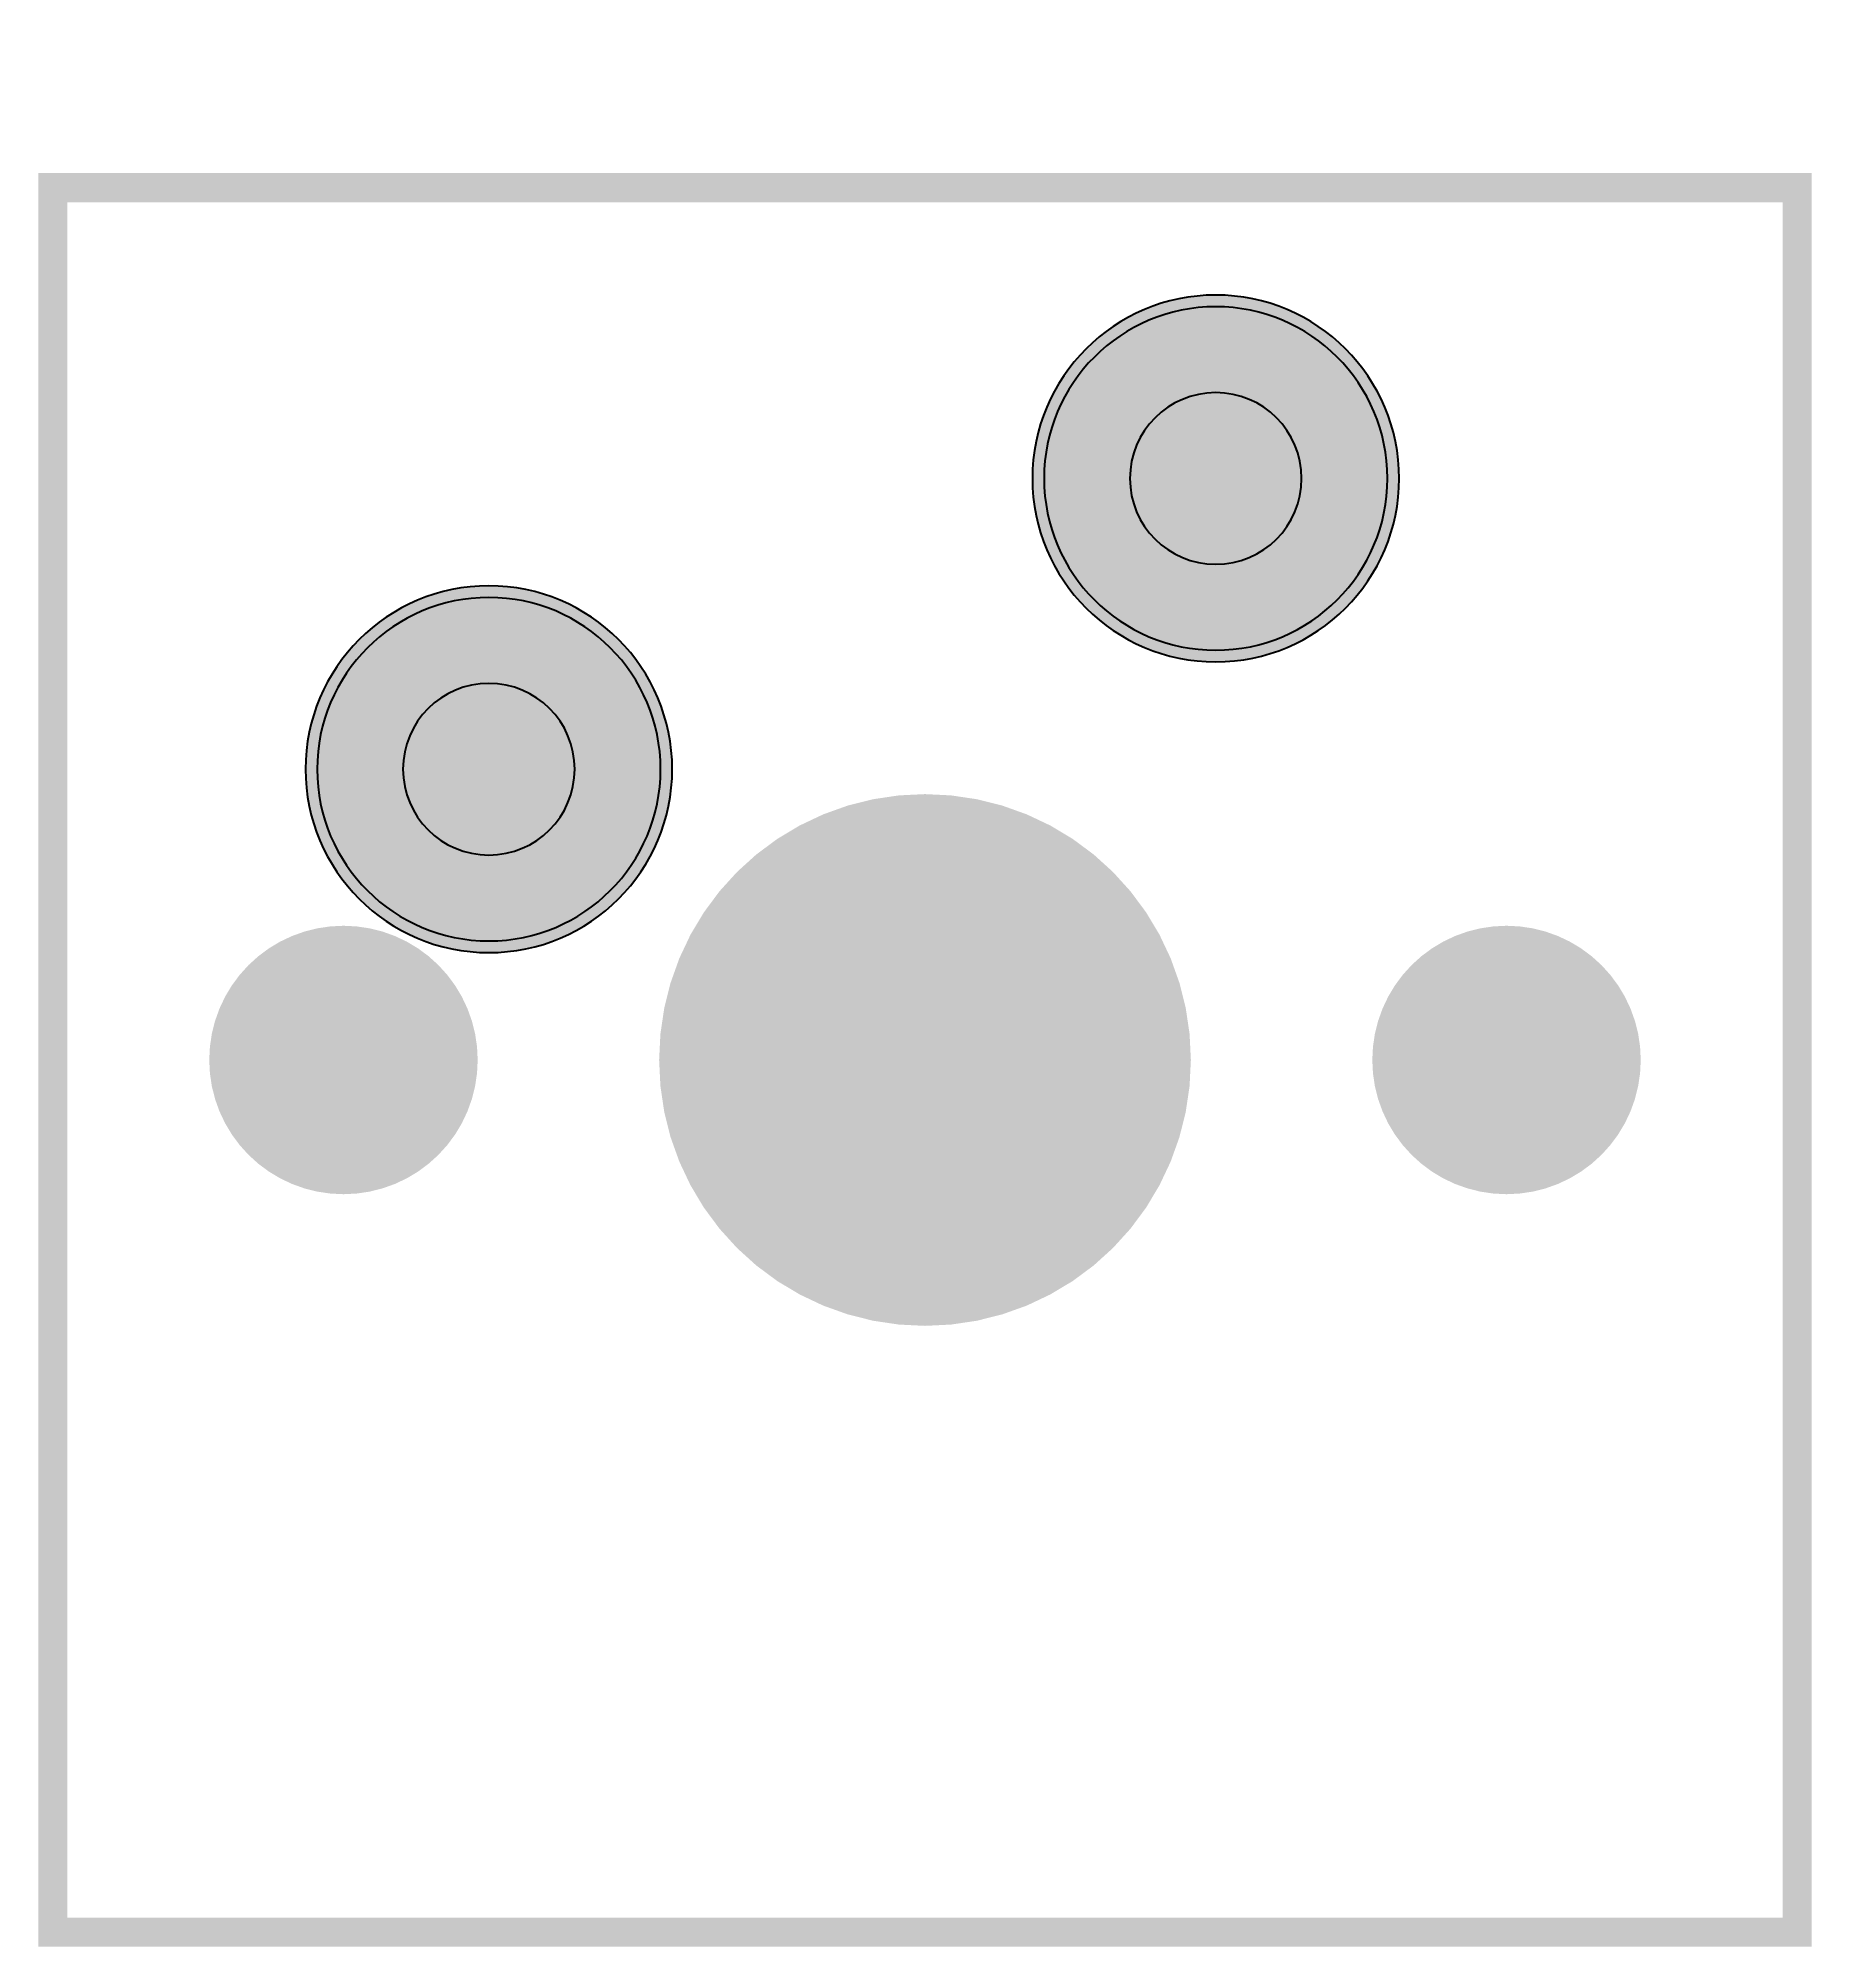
# Model space of a CAD drawing. Header units: millimetres. Extents: x 0 to 15.5, y -15.5 to 1.2.
import ezdxf

# ---------------------------------------------------------------- set-up
doc = ezdxf.new("R2010")
doc.units = ezdxf.units.MM
doc.header["$MEASUREMENT"] = 0
for name, color, linetype, true_color in [('Bottom-Layer', 7, 'Continuous', 0x0000ff), ('Bottom-Paste-Mask-Layer', 7, 'Continuous', 0x800000), ('Bottom-Solder-Mask-Layer', 7, 'Continuous', 0xaa00ff), ('Hole-Layer', 7, 'Continuous', 0x222222), ('Multi-Layer', 7, 'Continuous', 0xc0c0c0), ('Top-Layer', 7, 'Continuous', 0xff0000), ('Top-Paste-Mask-Layer', 7, 'Continuous', 0x808080), ('Top-Silkscreen-Layer', 7, 'Continuous', 0xffcc00), ('Top-Solder-Mask-Layer', 7, 'Continuous', 0x800080)]:
    doc.layers.add(name, color=color, linetype=linetype, true_color=true_color)

msp = doc.modelspace()

# ---------------------------------------------------------------- hatches: boundary and pattern name
at = {"layer": 'Bottom-Layer'}
for points in [[(8.787, -2.667, 1), (11.787, -2.667, 1)], [(2.437, -5.207, 1), (5.437, -5.207, 1)]]:
    msp.add_hatch(color=256, dxfattribs=at).paths.add_polyline_path(points)
at = {"layer": 'Bottom-Paste-Mask-Layer'}
for points in [[(8.787, -2.667, 1), (11.787, -2.667, 1)], [(2.437, -5.207, 1), (5.437, -5.207, 1)]]:
    msp.add_hatch(color=256, dxfattribs=at).paths.add_polyline_path(points)
at = {"layer": 'Bottom-Solder-Mask-Layer'}
for points in [[(8.685, -2.667, 1), (11.889, -2.667, 1)], [(2.335, -5.207, 1), (5.539, -5.207, 1)]]:
    msp.add_hatch(color=256, dxfattribs=at).paths.add_polyline_path(points)
at = {"layer": 'Hole-Layer'}
for points in [[(9.537, -2.667, 1), (11.037, -2.667, 1)], [(3.187, -5.207, 1), (4.687, -5.207, 1)]]:
    msp.add_hatch(color=256, dxfattribs=at).paths.add_polyline_path(points)
at = {"layer": 'Multi-Layer'}
for points in [[(8.787, -2.667, 1), (11.787, -2.667, 1)], [(8.787, -2.667, 1), (11.787, -2.667, 1)], [(8.787, -2.667, 1), (11.787, -2.667, 1)], [(2.437, -5.207, 1), (5.437, -5.207, 1)], [(2.437, -5.207, 1), (5.437, -5.207, 1)], [(2.437, -5.207, 1), (5.437, -5.207, 1)], [(5.747, -7.747, 1), (9.747, -7.747, 1)], [(5.747, -7.747, 1), (9.747, -7.747, 1)], [(1.817, -7.747, 1), (3.517, -7.747, 1)], [(1.817, -7.747, 1), (3.517, -7.747, 1)], [(11.977, -7.747, 1), (13.677, -7.747, 1)], [(11.977, -7.747, 1), (13.677, -7.747, 1)]]:
    msp.add_hatch(color=256, dxfattribs=at).paths.add_polyline_path(points)
at = {"layer": 'Top-Layer'}
for points in [[(8.787, -2.667, 1), (11.787, -2.667, 1)], [(2.437, -5.207, 1), (5.437, -5.207, 1)]]:
    msp.add_hatch(color=256, dxfattribs=at).paths.add_polyline_path(points)
at = {"layer": 'Top-Paste-Mask-Layer'}
for points in [[(8.787, -2.667, 1), (11.787, -2.667, 1)], [(2.437, -5.207, 1), (5.437, -5.207, 1)]]:
    msp.add_hatch(color=256, dxfattribs=at).paths.add_polyline_path(points)
at = {"layer": 'Top-Solder-Mask-Layer'}
for points in [[(8.685, -2.667, 1), (11.889, -2.667, 1)], [(2.335, -5.207, 1), (5.539, -5.207, 1)]]:
    msp.add_hatch(color=256, dxfattribs=at).paths.add_polyline_path(points)

# ---------------------------------------------------------------- linework, layer by layer
at = {"layer": 'Bottom-Layer'}
for points in [[(8.787, -2.667, 1), (11.787, -2.667, 1)], [(2.437, -5.207, 1), (5.437, -5.207, 1)]]:
    msp.add_lwpolyline(points, format="xyb", close=True, dxfattribs=at)
at = {"layer": 'Bottom-Paste-Mask-Layer'}
for points in [[(8.787, -2.667, 1), (11.787, -2.667, 1)], [(2.437, -5.207, 1), (5.437, -5.207, 1)]]:
    msp.add_lwpolyline(points, format="xyb", close=True, dxfattribs=at)
at = {"layer": 'Bottom-Solder-Mask-Layer'}
for points in [[(8.685, -2.667, 1), (11.889, -2.667, 1)], [(2.335, -5.207, 1), (5.539, -5.207, 1)]]:
    msp.add_lwpolyline(points, format="xyb", close=True, dxfattribs=at)
at = {"layer": 'Hole-Layer'}
msp.add_lwpolyline([(9.537, -2.667, 1), (11.037, -2.667), (11.037, -2.667, 1), (9.537, -2.667)], format="xyb", dxfattribs=at)
msp.add_lwpolyline([(3.187, -5.207, 1), (4.687, -5.207, 1)], format="xyb", close=True, dxfattribs=at)
at = {"layer": 'Multi-Layer'}
for points in [[(8.787, -2.667, 1), (11.787, -2.667, 1)], [(8.787, -2.667, 1), (11.787, -2.667, 1)], [(8.787, -2.667, 1), (11.787, -2.667, 1)], [(2.437, -5.207, 1), (5.437, -5.207, 1)], [(2.437, -5.207, 1), (5.437, -5.207, 1)], [(2.437, -5.207, 1), (5.437, -5.207, 1)]]:
    msp.add_lwpolyline(points, format="xyb", close=True, dxfattribs=at)
at = {"layer": 'Multi-Layer', "const_width": 0.645}
for points in [[(5.747, -7.747, 1), (9.747, -7.747, 1)], [(5.747, -7.747, 1), (9.747, -7.747, 1)], [(1.817, -7.747, 1), (3.517, -7.747, 1)], [(1.817, -7.747, 1), (3.517, -7.747, 1)]]:
    msp.add_lwpolyline(points, format="xyb", close=True, dxfattribs=at)
msp.add_lwpolyline([(11.977, -7.747, 1), (13.677, -7.747), (13.677, -7.747, 1), (11.977, -7.747)], format="xyb", dxfattribs=at)
msp.add_lwpolyline([(11.977, -7.747, 1), (13.677, -7.747), (13.677, -7.747, 1), (11.977, -7.747)], format="xyb", dxfattribs=at)
at = {"layer": 'Top-Layer'}
for points in [[(8.787, -2.667, 1), (11.787, -2.667, 1)], [(2.437, -5.207, 1), (5.437, -5.207, 1)]]:
    msp.add_lwpolyline(points, format="xyb", close=True, dxfattribs=at)
at = {"layer": 'Top-Paste-Mask-Layer'}
for points in [[(8.787, -2.667, 1), (11.787, -2.667, 1)], [(2.437, -5.207, 1), (5.437, -5.207, 1)]]:
    msp.add_lwpolyline(points, format="xyb", close=True, dxfattribs=at)
at = {"layer": 'Top-Silkscreen-Layer', "const_width": 0.254}
msp.add_lwpolyline([(0.127, -15.367), (0.127, -0.127), (15.367, -0.127), (15.367, -15.367)], close=True, dxfattribs=at)
msp.add_lwpolyline([(0.127, -15.367), (0.127, -0.127), (15.367, -0.127), (15.367, -15.367)], close=True, dxfattribs=at)
at = {"layer": 'Top-Solder-Mask-Layer'}
for points in [[(8.685, -2.667, 1), (11.889, -2.667, 1)], [(2.335, -5.207, 1), (5.539, -5.207, 1)]]:
    msp.add_lwpolyline(points, format="xyb", close=True, dxfattribs=at)

doc.saveas('drawing.dxf')
